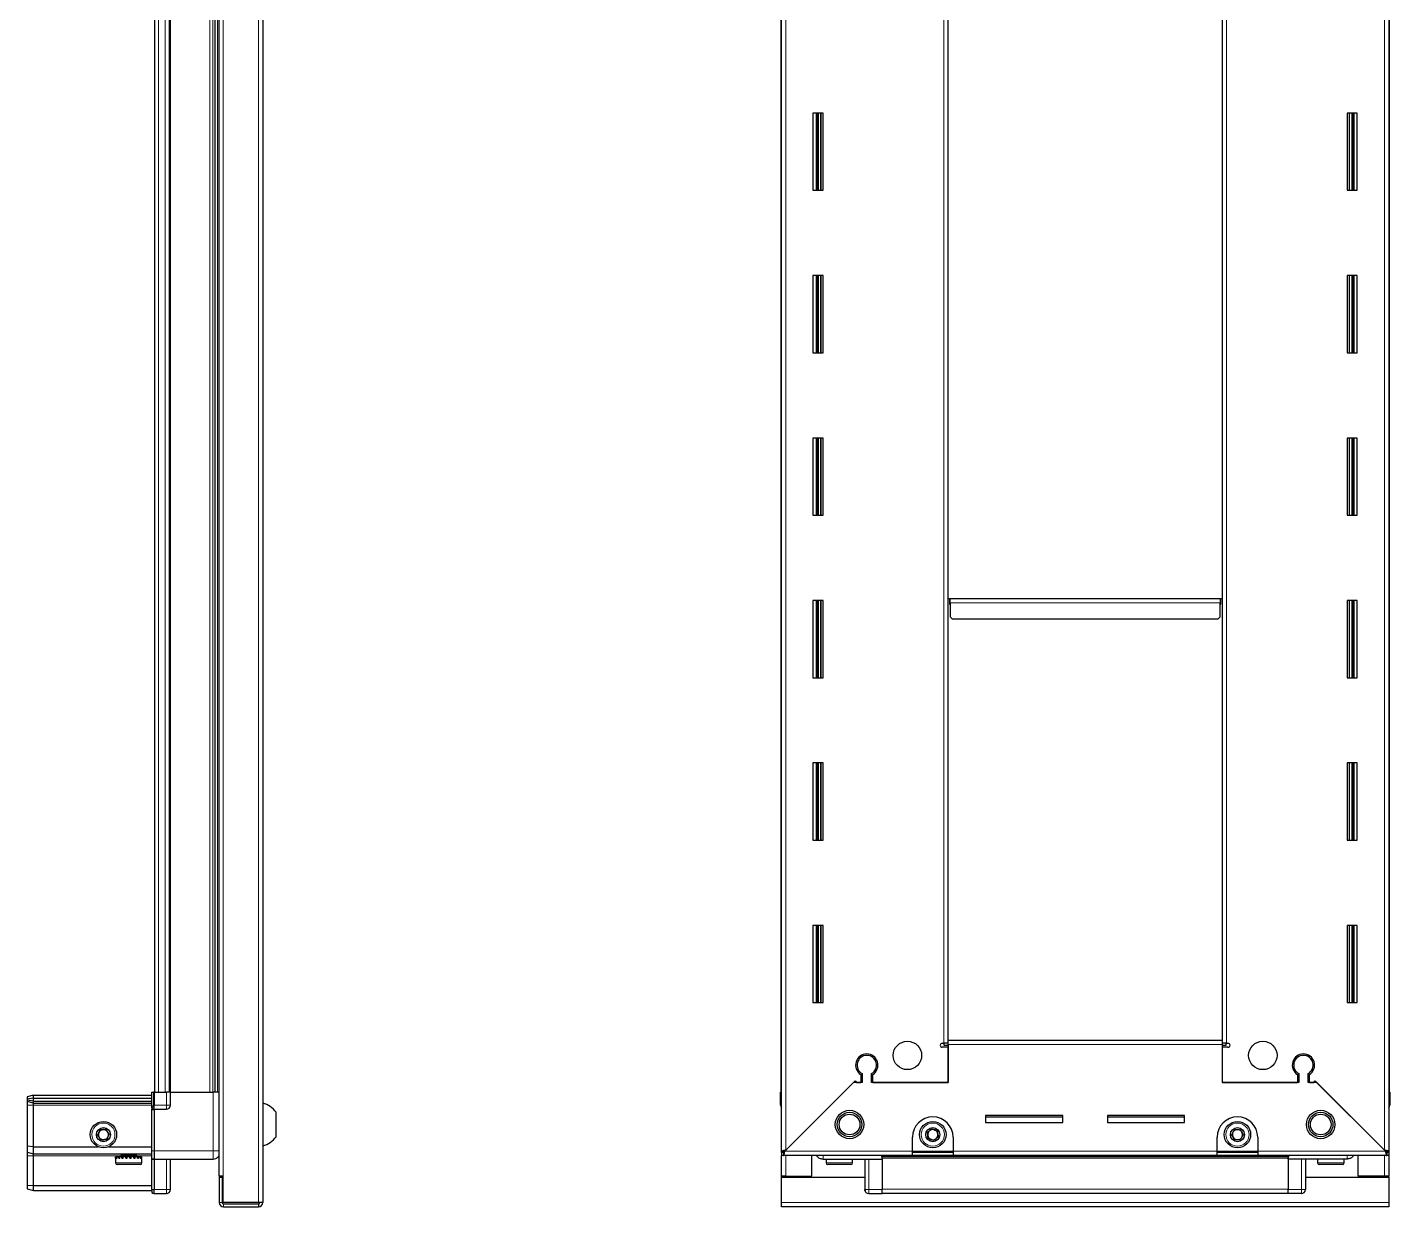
# Model space of a CAD drawing. Header units: millimetres. Extents: x 1770 to 4080, y -520 to 2074.
# Drawn here: x 3333 to 4004, y 683 to 1264 of the extents above; entities that cross this region are included whole.
import ezdxf

# ---------------------------------------------------------------- set-up
doc = ezdxf.new("R2010")
doc.units = ezdxf.units.MM

msp = doc.modelspace()

# ---------------------------------------------------------------- linework, layer by layer
at = {"color": 8, "linetype": 'Continuous', "lineweight": 18}
for p, q in [((3447.17, 1879.99), (3447.17, 685.19)), ((3429.77, 1867.09), (3429.77, 698.09)), ((3706.77, 1854.24), (3706.77, 710.94)), ((4001.57, 710.94), (4001.57, 1854.24)), ((3397.92, 1825.59), (3397.92, 739.59)), ((3401.12, 1825.59), (3401.12, 739.59)), ((3403.77, 1825.59), (3403.77, 739.59)), ((3423.17, 739.59), (3423.17, 1825.59)), ((3424.59, 1825.59), (3424.59, 739.59)), ((3427.03, 739.59), (3427.03, 1825.59)), ((3784.57, 763.59), (3784.57, 1801.59)), ((3923.77, 1801.59), (3923.77, 763.59)), ((3721.67, 1221.59), (3721.67, 1183.59)), ((3722.91, 1221.59), (3722.91, 1183.59)), ((3985.44, 1183.59), (3985.44, 1221.59)), ((3986.67, 1183.59), (3986.67, 1221.59)), ((3721.67, 1141.59), (3721.67, 1103.59)), ((3722.91, 1141.59), (3722.91, 1103.59)), ((3985.44, 1103.59), (3985.44, 1141.59)), ((3986.67, 1103.59), (3986.67, 1141.59)), ((3721.67, 1061.59), (3721.67, 1023.59)), ((3722.91, 1061.59), (3722.91, 1023.59)), ((3985.44, 1023.59), (3985.44, 1061.59)), ((3986.67, 1023.59), (3986.67, 1061.59)), ((3721.67, 981.59), (3721.67, 943.59)), ((3722.91, 981.59), (3722.91, 943.59)), ((3787.67, 980.49), (3920.67, 980.49)), ((3985.44, 943.59), (3985.44, 981.59)), ((3986.67, 943.59), (3986.67, 981.59)), ((3721.67, 901.59), (3721.67, 863.59)), ((3722.91, 901.59), (3722.91, 863.59)), ((3985.44, 863.59), (3985.44, 901.59)), ((3986.67, 863.59), (3986.67, 901.59)), ((3721.67, 821.59), (3721.67, 783.59)), ((3722.91, 821.59), (3722.91, 783.59)), ((3985.44, 783.59), (3985.44, 821.59)), ((3986.67, 783.59), (3986.67, 821.59)), ((3921.67, 762.99), (3786.67, 762.99)), ((3395.77, 739.59), (3395.44, 739.59)), ((3401.77, 739.59), (3401.77, 733.09)), ((3424.77, 739.59), (3424.77, 710.59)), ((3336.27, 733.09), (3333.27, 733.09)), ((3336.27, 733.09), (3394.57, 733.09)), ((3395.77, 733.09), (3395.44, 733.09)), ((3395.77, 733.09), (3401.77, 733.09)), ((3403.77, 733.09), (3401.77, 733.09)), ((3401.77, 733.09), (3401.77, 731.09)), ((3704.67, 733.09), (3704.17, 733.09)), ((4003.67, 733.09), (4004.17, 733.09)), ((3395.77, 730.89), (3394.57, 730.89)), ((3333.27, 708.09), (3336.27, 708.09)), ((3336.27, 708.09), (3379.27, 708.09)), ((3389.77, 704.69), (3376.77, 704.69)), ((3387.27, 708.09), (3394.57, 708.09)), ((3395.77, 710.59), (3394.57, 710.59)), ((3395.77, 706.39), (3394.57, 706.39)), ((3395.77, 710.59), (3424.77, 710.59)), ((3401.77, 706.59), (3401.77, 691.59)), ((3706.27, 710.44), (3769.17, 710.44)), ((3706.77, 698.09), (3706.77, 708.34)), ((3730.98, 704.69), (3726.67, 704.69)), ((3739.67, 704.69), (3730.98, 704.69)), ((3747.67, 691.59), (3747.67, 706.59)), ((3754.17, 708.33), (3954.17, 708.33)), ((3754.17, 707.09), (3954.17, 707.09)), ((3789.17, 710.44), (3769.17, 710.44)), ((3789.17, 710.44), (3919.17, 710.44)), ((3939.17, 710.44), (3919.17, 710.44)), ((3939.17, 710.44), (4002.07, 710.44)), ((3960.67, 691.59), (3960.67, 706.59)), ((3976.65, 704.69), (3968.67, 704.69)), ((3981.67, 704.69), (3976.65, 704.69)), ((4001.57, 708.34), (4001.57, 698.09)), ((3706.77, 697.59), (3706.77, 698.09)), ((4001.57, 698.09), (4001.57, 697.59)), ((3395.77, 691.59), (3394.57, 691.59)), ((3395.77, 691.59), (3401.77, 691.59)), ((3401.77, 691.59), (3403.77, 691.59)), ((3401.77, 691.59), (3401.77, 689.59)), ((3745.67, 691.59), (3747.67, 691.59)), ((3747.67, 689.59), (3747.67, 691.59)), ((3754.17, 691.59), (3747.67, 691.59)), ((3754.17, 691.74), (3954.17, 691.74)), ((3954.17, 691.59), (3960.67, 691.59)), ((3962.67, 691.59), (3960.67, 691.59)), ((3960.67, 689.59), (3960.67, 691.59)), ((3429.27, 685.19), (3427.77, 685.19)), ((3429.87, 684.59), (3429.87, 683.09)), ((4003.67, 685.19), (3704.67, 685.19))]:
    msp.add_line(p, q, dxfattribs=at)
at = {"color": 7, "linetype": 'Continuous', "lineweight": 25}
for p, q in [((3449.27, 1879.99), (3449.27, 685.19)), ((3427.67, 1867.09), (3427.67, 698.09)), ((3704.67, 710.34), (3704.67, 1854.84)), ((4003.67, 1854.84), (4003.67, 710.34)), ((3395.92, 1825.59), (3395.92, 739.59)), ((3403.12, 1825.59), (3403.12, 739.59)), ((3425.79, 739.59), (3425.79, 1825.59)), ((3425.83, 739.59), (3425.83, 1825.59)), ((3427.62, 1825.59), (3427.62, 739.59)), ((3704.32, 1825.59), (3704.32, 739.59)), ((4004.02, 739.59), (4004.02, 1825.59)), ((3786.67, 765.09), (3786.67, 1800.09)), ((3921.67, 1800.09), (3921.67, 765.09)), ((3725.17, 1221.59), (3720.17, 1221.59)), ((3720.17, 1221.59), (3720.17, 1183.59)), ((3722.32, 1183.59), (3722.32, 1221.59)), ((3724.11, 1183.59), (3724.11, 1221.59)), ((3724.15, 1183.59), (3724.15, 1221.59)), ((3725.17, 1183.59), (3725.17, 1221.59)), ((3983.17, 1221.59), (3983.17, 1183.59)), ((3988.17, 1221.59), (3983.17, 1221.59)), ((3984.19, 1221.59), (3984.19, 1183.59)), ((3984.23, 1221.59), (3984.23, 1183.59)), ((3986.02, 1221.59), (3986.02, 1183.59)), ((3988.17, 1183.59), (3988.17, 1221.59)), ((3720.17, 1183.59), (3725.17, 1183.59)), ((3983.17, 1183.59), (3988.17, 1183.59)), ((3725.17, 1141.59), (3720.17, 1141.59)), ((3720.17, 1141.59), (3720.17, 1103.59)), ((3722.32, 1103.59), (3722.32, 1141.59)), ((3724.11, 1103.59), (3724.11, 1141.59)), ((3724.15, 1103.59), (3724.15, 1141.59)), ((3725.17, 1103.59), (3725.17, 1141.59)), ((3983.17, 1141.59), (3983.17, 1103.59)), ((3988.17, 1141.59), (3983.17, 1141.59)), ((3984.19, 1141.59), (3984.19, 1103.59)), ((3984.23, 1141.59), (3984.23, 1103.59)), ((3986.02, 1141.59), (3986.02, 1103.59)), ((3988.17, 1103.59), (3988.17, 1141.59)), ((3720.17, 1103.59), (3725.17, 1103.59)), ((3983.17, 1103.59), (3988.17, 1103.59)), ((3725.17, 1061.59), (3720.17, 1061.59)), ((3720.17, 1061.59), (3720.17, 1023.59)), ((3722.32, 1023.59), (3722.32, 1061.59)), ((3724.11, 1023.59), (3724.11, 1061.59)), ((3724.15, 1023.59), (3724.15, 1061.59)), ((3725.17, 1023.59), (3725.17, 1061.59)), ((3983.17, 1061.59), (3983.17, 1023.59)), ((3988.17, 1061.59), (3983.17, 1061.59)), ((3984.19, 1061.59), (3984.19, 1023.59)), ((3984.23, 1061.59), (3984.23, 1023.59)), ((3986.02, 1061.59), (3986.02, 1023.59)), ((3988.17, 1023.59), (3988.17, 1061.59)), ((3720.17, 1023.59), (3725.17, 1023.59)), ((3983.17, 1023.59), (3988.17, 1023.59)), ((3725.17, 981.59), (3720.17, 981.59)), ((3720.17, 981.59), (3720.17, 943.59)), ((3722.32, 943.59), (3722.32, 981.59)), ((3724.11, 943.59), (3724.11, 981.59)), ((3724.15, 943.59), (3724.15, 981.59)), ((3725.17, 943.59), (3725.17, 981.59)), ((3786.67, 982.59), (3787.42, 982.59)), ((3787.42, 982.59), (3787.42, 979.74)), ((3787.42, 979.74), (3787.67, 979.74)), ((3787.67, 982.59), (3920.67, 982.59)), ((3787.67, 980.49), (3787.67, 982.59)), ((3787.67, 980.49), (3787.67, 973.59)), ((3920.67, 982.59), (3920.67, 980.49)), ((3920.67, 973.59), (3920.67, 980.49)), ((3920.67, 979.74), (3920.92, 979.74)), ((3920.92, 979.74), (3920.92, 982.59)), ((3920.92, 982.59), (3921.67, 982.59)), ((3983.17, 981.59), (3983.17, 943.59)), ((3988.17, 981.59), (3983.17, 981.59)), ((3984.19, 981.59), (3984.19, 943.59)), ((3984.23, 981.59), (3984.23, 943.59)), ((3986.02, 981.59), (3986.02, 943.59)), ((3988.17, 943.59), (3988.17, 981.59)), ((3787.67, 973.59), (3788.67, 972.59)), ((3919.67, 972.59), (3920.67, 973.59)), ((3788.67, 972.59), (3919.67, 972.59)), ((3720.17, 943.59), (3725.17, 943.59)), ((3983.17, 943.59), (3988.17, 943.59)), ((3725.17, 901.59), (3720.17, 901.59)), ((3720.17, 901.59), (3720.17, 863.59)), ((3722.32, 863.59), (3722.32, 901.59)), ((3724.11, 863.59), (3724.11, 901.59)), ((3724.15, 863.59), (3724.15, 901.59)), ((3725.17, 863.59), (3725.17, 901.59)), ((3983.17, 901.59), (3983.17, 863.59)), ((3988.17, 901.59), (3983.17, 901.59)), ((3984.19, 901.59), (3984.19, 863.59)), ((3984.23, 901.59), (3984.23, 863.59)), ((3986.02, 901.59), (3986.02, 863.59)), ((3988.17, 863.59), (3988.17, 901.59)), ((3720.17, 863.59), (3725.17, 863.59)), ((3983.17, 863.59), (3988.17, 863.59)), ((3725.17, 821.59), (3720.17, 821.59)), ((3720.17, 821.59), (3720.17, 783.59)), ((3722.32, 783.59), (3722.32, 821.59)), ((3724.11, 783.59), (3724.11, 821.59)), ((3724.15, 783.59), (3724.15, 821.59)), ((3725.17, 783.59), (3725.17, 821.59)), ((3983.17, 821.59), (3983.17, 783.59)), ((3988.17, 821.59), (3983.17, 821.59)), ((3984.19, 821.59), (3984.19, 783.59)), ((3984.23, 821.59), (3984.23, 783.59)), ((3986.02, 821.59), (3986.02, 783.59)), ((3988.17, 783.59), (3988.17, 821.59)), ((3720.17, 783.59), (3725.17, 783.59)), ((3983.17, 783.59), (3988.17, 783.59)), ((3786.67, 762.99), (3786.67, 765.09)), ((3786.67, 765.09), (3921.67, 765.09)), ((3921.67, 765.09), (3921.67, 762.99)), ((3783.82, 763.59), (3784.57, 763.59)), ((3786.67, 761.59), (3783.82, 761.59)), ((3786.67, 763.59), (3784.57, 763.59)), ((3784.67, 763.59), (3784.67, 762.59)), ((3784.67, 762.59), (3786.67, 762.59)), ((3786.67, 762.99), (3786.67, 744.34)), ((3786.67, 744.34), (3786.67, 761.59)), ((3923.77, 763.59), (3921.67, 763.59)), ((3921.67, 762.99), (3921.67, 744.34)), ((3921.67, 762.59), (3923.67, 762.59)), ((3921.67, 761.59), (3921.67, 744.34)), ((3924.52, 761.59), (3921.67, 761.59)), ((3923.67, 762.59), (3923.67, 763.59)), ((3923.77, 763.59), (3924.52, 763.59)), ((3744.67, 757.97), (3744.67, 757.21)), ((3963.67, 757.97), (3963.67, 757.21)), ((3706.77, 710.94), (3740.87, 745.04)), ((3740.87, 745.04), (3741.57, 744.34)), ((3743.67, 748.23), (3743.67, 744.34)), ((3744.37, 748.63), (3744.37, 744.34)), ((3748.97, 744.34), (3748.97, 748.63)), ((3749.67, 744.34), (3749.67, 748.23)), ((3958.67, 748.23), (3958.67, 744.34)), ((3959.37, 748.63), (3959.37, 744.34)), ((3963.97, 744.34), (3963.97, 748.63)), ((3964.67, 744.34), (3964.67, 748.23)), ((3966.77, 744.34), (3967.47, 745.04)), ((3967.47, 745.04), (4001.57, 710.94)), ((3336.27, 738.09), (3333.27, 737.29)), ((3336.27, 736.59), (3336.27, 738.09)), ((3336.27, 738.09), (3394.57, 738.09)), ((3394.57, 731.77), (3394.57, 739.59)), ((3394.57, 739.59), (3395.44, 739.59)), ((3395.44, 739.59), (3395.44, 739.59)), ((3395.44, 739.59), (3395.44, 733.09)), ((3395.77, 739.59), (3395.44, 739.59)), ((3395.77, 739.59), (3395.77, 733.09)), ((3395.77, 739.59), (3395.77, 739.59)), ((3395.77, 739.59), (3395.77, 733.09)), ((3395.77, 739.59), (3401.77, 739.59)), ((3403.77, 739.59), (3401.77, 739.59)), ((3403.77, 733.09), (3403.77, 739.59)), ((3403.77, 739.59), (3424.77, 739.59)), ((3704.17, 739.59), (3704.17, 739.59)), ((3704.17, 733.09), (3704.17, 739.59)), ((3704.17, 739.59), (3704.17, 739.59)), ((3704.17, 739.59), (3704.17, 733.09)), ((3704.67, 739.59), (3704.17, 739.59)), ((3740.17, 744.34), (3706.27, 710.44)), ((3744.37, 744.34), (3740.17, 744.34)), ((3741.57, 744.34), (3743.67, 744.34)), ((3786.67, 744.34), (3748.97, 744.34)), ((3749.67, 744.34), (3786.67, 744.34)), ((3921.67, 744.34), (3958.67, 744.34)), ((3959.37, 744.34), (3921.67, 744.34)), ((3968.17, 744.34), (3963.97, 744.34)), ((3964.67, 744.34), (3966.77, 744.34)), ((4002.07, 710.44), (3968.17, 744.34)), ((4003.67, 739.59), (4004.17, 739.59)), ((4004.17, 739.59), (4004.17, 739.59)), ((4004.17, 733.09), (4004.17, 739.59)), ((4004.17, 739.59), (4004.17, 733.09)), ((3333.27, 737.29), (3333.27, 736.14)), ((3336.27, 736.59), (3333.27, 736.14)), ((3333.27, 736.14), (3333.27, 735.64)), ((3336.27, 735.09), (3333.27, 735.64)), ((3333.27, 735.64), (3333.27, 734.9)), ((3336.27, 734.09), (3333.27, 734.9)), ((3333.27, 734.9), (3333.27, 733.09)), ((3333.27, 733.09), (3333.27, 712.93)), ((3336.27, 735.09), (3336.27, 736.59)), ((3336.27, 736.59), (3394.57, 736.59)), ((3336.27, 735.09), (3394.57, 735.09)), ((3336.27, 734.09), (3336.27, 735.09)), ((3336.27, 734.09), (3394.57, 734.09)), ((3336.27, 733.09), (3336.27, 734.09)), ((3336.27, 712.59), (3336.27, 733.09)), ((3394.57, 731.77), (3394.57, 731.09)), ((3395.77, 731.09), (3395.77, 733.09)), ((3704.67, 731.77), (3704.67, 731.77)), ((3395.77, 731.09), (3394.57, 731.09)), ((3394.57, 730.89), (3394.57, 731.09)), ((3394.57, 710.59), (3394.57, 730.89)), ((3395.77, 731.09), (3395.77, 730.89)), ((3395.77, 731.09), (3401.77, 731.09)), ((3395.77, 730.89), (3395.77, 710.59)), ((3455.87, 717.59), (3455.87, 729.59)), ((3843.17, 728.09), (3805.17, 728.09)), ((3805.17, 728.09), (3805.17, 724.59)), ((3805.17, 727.34), (3843.17, 727.34)), ((3805.17, 724.59), (3843.17, 724.59)), ((3843.17, 724.59), (3843.17, 728.09)), ((3903.17, 728.09), (3865.17, 728.09)), ((3865.17, 728.09), (3865.17, 724.59)), ((3865.17, 727.34), (3903.17, 727.34)), ((3865.17, 724.59), (3903.17, 724.59)), ((3903.17, 724.59), (3903.17, 728.09)), ((3336.27, 712.59), (3333.27, 712.93)), ((3333.27, 712.93), (3333.27, 709.9)), ((3336.27, 712.59), (3368.27, 712.59)), ((3336.27, 709.09), (3336.27, 712.59)), ((3373.27, 712.59), (3394.57, 712.59)), ((3769.17, 710.44), (3769.17, 717.34)), ((3789.17, 717.34), (3789.17, 710.44)), ((3919.17, 710.44), (3919.17, 717.34)), ((3939.17, 717.34), (3939.17, 710.44)), ((3333.27, 709.9), (3336.27, 709.09)), ((3333.27, 709.9), (3333.27, 708.09)), ((3333.27, 708.09), (3333.27, 693.75)), ((3336.27, 709.09), (3394.57, 709.09)), ((3336.27, 708.09), (3336.27, 709.09)), ((3336.27, 693.59), (3336.27, 708.09)), ((3376.77, 707.59), (3376.77, 704.69)), ((3376.79, 707.59), (3376.77, 707.59)), ((3376.79, 707.09), (3376.79, 707.59)), ((3376.89, 707.59), (3376.79, 707.59)), ((3376.79, 707.09), (3376.89, 707.09)), ((3376.89, 707.09), (3376.89, 707.59)), ((3377.26, 707.59), (3376.89, 707.59)), ((3377.26, 707.09), (3377.26, 707.59)), ((3377.58, 707.59), (3377.26, 707.59)), ((3377.26, 707.09), (3377.58, 707.09)), ((3377.58, 707.09), (3377.58, 707.59)), ((3378.32, 707.59), (3377.58, 707.59)), ((3378.32, 707.09), (3378.32, 707.59)), ((3378.83, 707.59), (3378.32, 707.59)), ((3378.32, 707.09), (3378.83, 707.09)), ((3378.83, 707.09), (3378.83, 707.59)), ((3379.86, 707.59), (3378.83, 707.59)), ((3378.87, 707.69), (3378.87, 707.59)), ((3387.67, 707.69), (3378.87, 707.69)), ((3379.27, 709.09), (3379.27, 709.06)), ((3379.27, 709.06), (3379.96, 708.58)), ((3387.27, 709.06), (3379.27, 709.06)), ((3379.96, 708.58), (3379.27, 708.09)), ((3387.27, 708.09), (3379.27, 708.09)), ((3379.86, 707.09), (3379.86, 707.59)), ((3380.51, 707.59), (3379.86, 707.59)), ((3379.86, 707.09), (3380.51, 707.09)), ((3386.58, 708.58), (3379.96, 708.58)), ((3380.51, 707.09), (3380.51, 707.59)), ((3381.74, 707.59), (3380.51, 707.59)), ((3381.74, 707.09), (3381.74, 707.59)), ((3382.23, 707.59), (3381.74, 707.59)), ((3381.74, 707.09), (3382.46, 707.09)), ((3382.23, 707.09), (3382.23, 707.59)), ((3382.46, 707.09), (3382.46, 707.59)), ((3383.76, 707.59), (3382.46, 707.59)), ((3383.76, 707.09), (3383.76, 707.59)), ((3383.76, 707.09), (3384.49, 707.09)), ((3384.1, 707.09), (3384.1, 707.59)), ((3384.49, 707.59), (3384.1, 707.59)), ((3384.49, 707.09), (3384.49, 707.59)), ((3385.74, 707.59), (3384.49, 707.59)), ((3385.74, 707.09), (3385.74, 707.59)), ((3386.41, 707.59), (3385.74, 707.59)), ((3385.74, 707.09), (3386.41, 707.09)), ((3386.41, 707.09), (3386.41, 707.59)), ((3387.48, 707.59), (3386.41, 707.59)), ((3386.58, 708.58), (3387.27, 709.06)), ((3387.27, 708.09), (3386.58, 708.58)), ((3387.27, 709.06), (3387.27, 709.09)), ((3387.48, 707.09), (3387.48, 707.59)), ((3388.01, 707.59), (3387.48, 707.59)), ((3387.48, 707.09), (3388.01, 707.09)), ((3387.67, 707.59), (3387.67, 707.69)), ((3388.01, 707.09), (3388.01, 707.59)), ((3388.8, 707.59), (3388.01, 707.59)), ((3388.8, 707.09), (3388.8, 707.59)), ((3389.15, 707.59), (3388.8, 707.59)), ((3388.8, 707.09), (3389.15, 707.09)), ((3389.15, 707.09), (3389.15, 707.59)), ((3389.59, 707.59), (3389.15, 707.59)), ((3389.59, 707.09), (3389.59, 707.59)), ((3389.72, 707.59), (3389.59, 707.59)), ((3389.59, 707.09), (3389.72, 707.09)), ((3389.72, 707.09), (3389.72, 707.59)), ((3389.77, 707.59), (3389.72, 707.59)), ((3389.77, 704.69), (3389.77, 707.59)), ((3394.57, 706.59), (3394.57, 710.59)), ((3395.77, 706.59), (3394.57, 706.59)), ((3394.57, 706.39), (3394.57, 706.59)), ((3394.57, 691.59), (3394.57, 706.39)), ((3395.77, 710.59), (3395.77, 706.59)), ((3395.77, 706.59), (3395.77, 706.39)), ((3395.77, 706.59), (3424.77, 706.59)), ((3395.77, 706.39), (3395.77, 691.59)), ((3395.77, 706.39), (3395.77, 691.59)), ((3403.77, 691.59), (3403.77, 706.59)), ((3704.67, 709.84), (3704.67, 710.34)), ((3706.17, 710.34), (3704.67, 710.34)), ((3704.67, 709.84), (3704.67, 708.34)), ((3705.67, 709.84), (3704.67, 709.84)), ((3704.67, 698.09), (3704.67, 708.34)), ((3705.67, 708.34), (3704.67, 708.34)), ((3705.67, 709.84), (3705.67, 708.34)), ((3769.17, 708.34), (3705.67, 708.34)), ((3719.67, 698.09), (3719.67, 708.34)), ((3725.17, 706.59), (3754.17, 706.59)), ((3726.67, 706.59), (3726.67, 704.69)), ((3739.67, 704.69), (3739.67, 706.59)), ((3745.67, 706.59), (3745.67, 691.59)), ((3754.17, 706.63), (3754.1, 708.34)), ((3954.17, 707.74), (3754.17, 707.74)), ((3754.17, 706.59), (3754.17, 707.09)), ((3754.17, 706.59), (3754.17, 691.59)), ((3769.17, 708.34), (3769.17, 710.44)), ((3789.17, 709.84), (3769.17, 709.84)), ((3789.17, 708.34), (3769.17, 708.34)), ((3789.17, 710.44), (3789.17, 708.34)), ((3919.17, 708.34), (3789.17, 708.34)), ((3919.17, 708.34), (3919.17, 710.44)), ((3939.17, 709.84), (3919.17, 709.84)), ((3939.17, 708.34), (3919.17, 708.34)), ((3939.17, 710.44), (3939.17, 708.34)), ((4002.67, 708.34), (3939.17, 708.34)), ((3954.25, 708.34), (3954.17, 706.63)), ((3954.17, 706.59), (3954.17, 707.09)), ((3983.17, 706.59), (3954.17, 706.59)), ((3954.17, 706.59), (3954.17, 691.59)), ((3962.67, 706.59), (3962.67, 691.59)), ((3968.67, 706.59), (3968.67, 704.69)), ((3981.67, 704.69), (3981.67, 706.59)), ((3988.67, 698.09), (3988.67, 708.34)), ((4002.17, 710.34), (4003.67, 710.34)), ((4002.67, 709.84), (4002.67, 708.34)), ((4003.67, 709.84), (4002.67, 709.84)), ((4003.67, 708.34), (4002.67, 708.34)), ((4003.67, 710.34), (4003.67, 709.84)), ((4003.67, 709.84), (4003.67, 708.34)), ((4003.67, 708.34), (4003.67, 698.09)), ((3388.97, 703.89), (3377.57, 703.89)), ((3429.77, 698.09), (3427.67, 698.09)), ((3429.77, 685.19), (3429.77, 698.09)), ((3706.77, 698.09), (3704.67, 698.09)), ((3704.67, 697.59), (3704.67, 698.09)), ((3706.17, 697.59), (3706.17, 698.09)), ((3706.77, 698.09), (3719.67, 698.09)), ((3731.25, 703.89), (3727.47, 703.89)), ((3738.87, 703.89), (3731.25, 703.89)), ((3976.46, 703.89), (3969.47, 703.89)), ((3980.87, 703.89), (3976.46, 703.89)), ((4001.57, 698.09), (3988.67, 698.09)), ((4003.67, 698.09), (4001.57, 698.09)), ((4002.17, 697.59), (4002.17, 698.09)), ((4003.67, 697.59), (4003.67, 698.09)), ((3333.27, 693.75), (3336.27, 693.59)), ((3333.27, 693.75), (3333.27, 691.9)), ((3333.27, 691.9), (3336.27, 691.09)), ((3336.27, 693.59), (3394.57, 693.59)), ((3336.27, 691.09), (3336.27, 693.59)), ((3336.27, 691.09), (3394.57, 691.09)), ((3394.57, 691.59), (3394.57, 690.09)), ((3395.77, 689.59), (3395.77, 691.59)), ((3427.77, 697.59), (3429.27, 697.59)), ((3427.77, 697.59), (3427.77, 685.19)), ((3429.27, 697.59), (3429.27, 685.19)), ((3704.67, 685.19), (3704.67, 697.59)), ((3704.67, 697.59), (3745.67, 697.59)), ((3745.67, 691.59), (3745.67, 691.59)), ((3754.17, 689.59), (3754.17, 691.59)), ((3954.17, 689.59), (3954.17, 691.59)), ((3962.67, 697.59), (4003.67, 697.59)), ((4003.67, 697.59), (4003.67, 685.19)), ((3394.57, 690.09), (3395.44, 689.59)), ((3395.77, 689.59), (3395.44, 689.59)), ((3395.77, 689.59), (3401.77, 689.59)), ((3447.17, 685.19), (3429.77, 685.19)), ((3429.87, 684.59), (3447.17, 684.59)), ((3449.27, 685.19), (3447.17, 685.19)), ((3447.17, 684.59), (3447.17, 683.09)), ((3704.67, 683.09), (3704.67, 685.19)), ((3747.67, 689.59), (3754.17, 689.59)), ((3747.67, 689.59), (3754.17, 689.59)), ((3754.17, 689.74), (3954.17, 689.74)), ((3754.17, 689.59), (3754.17, 689.59)), ((3954.17, 689.59), (3954.17, 689.59)), ((3960.67, 689.59), (3954.17, 689.59)), ((3954.17, 689.59), (3954.17, 689.59)), ((3960.67, 689.59), (3954.17, 689.59)), ((3961.99, 690.09), (3961.99, 690.09)), ((4003.67, 685.19), (4003.67, 683.09)), ((3429.87, 683.09), (3447.17, 683.09)), ((4003.67, 683.09), (3704.67, 683.09))]:
    msp.add_line(p, q, dxfattribs=at)
at = {"color": 7, "linetype": 'Continuous', "lineweight": 25, "flags": 128}
msp.add_lwpolyline([(3745.82, 690.84), (3745.71, 691.2), (3745.67, 691.59)], dxfattribs=at)
at = {"color": 7, "linetype": 'Continuous', "lineweight": 25}
for centre, radius in [((3766.67, 757.59), 7), ((3941.67, 757.59), 7), ((3370.77, 718.59), 6.5), ((3738.17, 723.59), 7), ((3738.17, 723.59), 6.03), ((3738.17, 723.59), 5.1), ((3779.17, 718.59), 6.5), ((3929.17, 718.59), 6.5), ((3970.17, 723.59), 7), ((3970.17, 723.59), 6.02), ((3970.17, 723.59), 5.1), ((3370.77, 718.59), 3.46), ((3779.17, 718.59), 3.46), ((3929.17, 718.59), 3.46)]:
    msp.add_circle(centre, radius, dxfattribs=at)
at = {"color": 8, "linetype": 'Continuous', "lineweight": 18}
for centre in [(3370.77, 718.59), (3779.17, 718.59), (3929.17, 718.59)]:
    msp.add_circle(centre, 5.7, dxfattribs=at)
at = {"color": 7, "linetype": 'Continuous', "lineweight": 25}
for centre, radius, start, end in [((3746.67, 752.84), 5.5, 303.05573, 236.94427), ((3783.82, 762.59), 1, 90, 270), ((3924.52, 762.59), 1, 270, 90), ((3961.67, 752.84), 5.5, 303.05573, 236.94427), ((3746.67, 752.84), 4.8, 298.63099, 241.36901), ((3961.67, 752.84), 4.8, 298.63099, 241.36901), ((3401.77, 733.09), 2, 270, 0), ((3446.25, 722.57), 11.91, 36.1266, 75.29965), ((3706.17, 733.09), 2, 180, 221.39416), ((4002.17, 733.09), 2, 318.59038, 0), ((3779.17, 717.34), 10, 90, 180), ((3779.17, 717.34), 10, 0, 90), ((3929.17, 717.34), 10, 90, 180), ((3929.17, 717.34), 10, 0, 90), ((3370.77, 718.59), 2.5, 155.91157, 215.91157), ((3370.77, 718.59), 2.5, 95.91157, 155.91157), ((3370.77, 718.59), 2.5, 35.91157, 95.91157), ((3370.77, 718.59), 2.5, 335.91157, 35.91157), ((3779.17, 718.59), 2.5, 127.47401, 187.47401), ((3779.17, 718.59), 2.5, 187.47401, 247.47401), ((3779.17, 718.59), 2.5, 67.47401, 127.47401), ((3779.17, 718.59), 2.5, 7.47401, 67.47401), ((3779.17, 718.59), 2.5, 307.47401, 7.47401), ((3929.17, 718.59), 2.5, 147.04236, 207.04236), ((3929.17, 718.59), 2.5, 87.04236, 147.04236), ((3929.17, 718.59), 2.5, 27.04236, 87.04236), ((3929.17, 718.59), 2.5, 327.04236, 27.04236), ((3370.77, 718.59), 2.5, 215.91157, 275.91157), ((3370.77, 718.59), 2.5, 275.91157, 335.91157), ((3446.25, 724.62), 11.91, 284.70035, 323.8734), ((3779.17, 718.59), 2.5, 247.47401, 307.47401), ((3929.17, 718.59), 2.5, 207.04236, 267.04236), ((3929.17, 718.59), 2.5, 267.04236, 327.04236), ((3377.57, 704.69), 0.8, 180, 270), ((3378.87, 708.09), 0.4, 270, 0), ((3387.67, 708.09), 0.4, 180, 270), ((3388.97, 704.69), 0.8, 270, 0), ((3727.47, 704.69), 0.8, 180, 270), ((3738.87, 704.69), 0.8, 270, 0), ((3745.47, 706.39), 0.2, 0, 90), ((3962.87, 706.39), 0.2, 90, 180), ((3969.47, 704.69), 0.8, 180, 270), ((3980.87, 704.69), 0.8, 270, 360), ((3401.77, 691.59), 2, 270, 0), ((3747.67, 691.59), 2, 180, 270), ((3960.67, 691.59), 2, 270, 0), ((3429.87, 685.19), 2.1, 180, 270), ((3429.87, 685.19), 0.6, 180, 270), ((3447.17, 685.19), 2.1, 270, 0), ((3447.17, 685.19), 0.6, 270, 0)]:
    msp.add_arc(centre, radius, start, end, dxfattribs=at)
msp.add_ellipse((3391.97, 733.09), major_axis=(3.46, 0), ratio=0.57735, start_param=5.560451, end_param=6.283185, dxfattribs=at)
for points, knots in [([(3427.62, 739.59), (3427.58, 739.59), (3427.36, 739.59), (3426.64, 739.59), (3425.68, 739.59), (3425.03, 739.59), (3424.77, 739.59)], [0, 0, 0, 0, 0.071707, 0.420979, 0.770251, 1, 1, 1, 1]), ([(3367.9, 718.3), (3368.11, 718.77), (3368.5, 719.65), (3368.89, 720.52), (3369.08, 720.93)], [0, 0, 0, 0, 0.534686, 1, 1, 1, 1]), ([(3369.59, 715.96), (3369.29, 716.38), (3368.72, 717.16), (3368.16, 717.93), (3367.9, 718.3)], [0, 0, 0, 0, 0.534686, 1, 1, 1, 1]), ([(3369.08, 720.93), (3369.42, 720.97), (3370.24, 721.05), (3371.23, 721.15), (3371.82, 721.22), (3371.95, 721.23)], [0, 0, 0, 0, 0.362901, 0.866875, 1, 1, 1, 1]), ([(3371.95, 721.23), (3372.25, 720.81), (3372.82, 720.03), (3373.38, 719.25), (3373.64, 718.89)], [0, 0, 0, 0, 0.534686, 1, 1, 1, 1]), ([(3373.64, 718.89), (3373.43, 718.42), (3373.04, 717.54), (3372.64, 716.66), (3372.46, 716.26)], [0, 0, 0, 0, 0.534686, 1, 1, 1, 1]), ([(3776.5, 719.7), (3776.6, 719.78), (3777.08, 720.14), (3777.87, 720.75), (3778.52, 721.25), (3778.8, 721.46)], [0, 0, 0, 0, 0.133125, 0.637099, 1, 1, 1, 1]), ([(3776.88, 716.84), (3776.81, 717.35), (3776.69, 718.31), (3776.56, 719.26), (3776.5, 719.7)], [0, 0, 0, 0, 0.534686, 1, 1, 1, 1]), ([(3778.8, 721.46), (3779.27, 721.26), (3780.16, 720.89), (3781.05, 720.52), (3781.46, 720.35)], [0, 0, 0, 0, 0.534686, 1, 1, 1, 1]), ([(3781.46, 720.35), (3781.53, 719.84), (3781.65, 718.88), (3781.78, 717.93), (3781.84, 717.49)], [0, 0, 0, 0, 0.534686, 1, 1, 1, 1]), ([(3926.29, 718.74), (3926.57, 719.18), (3927.09, 719.98), (3927.62, 720.79), (3927.86, 721.16)], [0, 0, 0, 0, 0.534686, 1, 1, 1, 1]), ([(3927.6, 716.17), (3927.37, 716.63), (3926.93, 717.49), (3926.49, 718.34), (3926.29, 718.74)], [0, 0, 0, 0, 0.534686, 1, 1, 1, 1]), ([(3927.86, 721.16), (3927.98, 721.16), (3928.58, 721.13), (3929.58, 721.08), (3930.4, 721.03), (3930.74, 721.02)], [0, 0, 0, 0, 0.133125, 0.637099, 1, 1, 1, 1]), ([(3932.05, 718.44), (3931.77, 718.01), (3931.25, 717.2), (3930.73, 716.4), (3930.48, 716.02)], [0, 0, 0, 0, 0.534686, 1, 1, 1, 1]), ([(3930.74, 721.02), (3930.98, 720.56), (3931.41, 719.7), (3931.85, 718.84), (3932.05, 718.44)], [0, 0, 0, 0, 0.5346859, 1, 1, 1, 1]), ([(3372.46, 716.26), (3372.34, 716.24), (3371.74, 716.18), (3370.75, 716.08), (3369.93, 715.99), (3369.59, 715.96)], [0, 0, 0, 0, 0.1331247, 0.6370994, 1, 1, 1, 1]), ([(3779.55, 715.73), (3779.07, 715.93), (3778.18, 716.3), (3777.29, 716.67), (3776.88, 716.84)], [0, 0, 0, 0, 0.534686, 1, 1, 1, 1]), ([(3781.84, 717.49), (3781.56, 717.28), (3780.91, 716.78), (3780.12, 716.17), (3779.65, 715.81), (3779.55, 715.73)], [0, 0, 0, 0, 0.362901, 0.866875, 1, 1, 1, 1]), ([(3930.48, 716.02), (3930.14, 716.04), (3929.32, 716.08), (3928.32, 716.13), (3927.73, 716.16), (3927.6, 716.17)], [0, 0, 0, 0, 0.362901, 0.866875, 1, 1, 1, 1]), ([(3424.77, 706.59), (3425.21, 706.64), (3425.89, 706.71), (3426.7, 707.15), (3427.26, 707.59), (3427.53, 707.96), (3427.67, 708.14)], [0, 0, 0, 0, 0.384298, 0.591173, 0.802437, 1, 1, 1, 1]), ([(3706.77, 710.94), (3706.52, 710.9), (3706.02, 710.81), (3705.38, 710.67), (3704.92, 710.54), (3704.7, 710.43), (3704.68, 710.37), (3704.67, 710.34)], [0, 0, 0, 0, 0.230255, 0.448522, 0.666786, 0.88505, 1, 1, 1, 1]), ([(3705.67, 708.34), (3705.72, 708.37), (3705.81, 708.42), (3705.94, 708.82), (3706.07, 709.37), (3706.18, 709.95), (3706.25, 710.32), (3706.27, 710.44)], [0, 0, 0, 0, 0.230255, 0.448522, 0.666786, 0.88505, 1, 1, 1, 1]), ([(3721.96, 708.34), (3722.08, 708.14), (3722.46, 707.49), (3723.62, 706.78), (3724.65, 706.66), (3725.17, 706.59)], [0, 0, 0, 0, 0.18225, 0.591125, 1, 1, 1, 1]), ([(3754.17, 706.59), (3754.17, 706.63), (3754.17, 706.71), (3754.17, 707.33), (3754.17, 707.89), (3754.17, 708.26), (3754.17, 708.27)], [0, 0, 0, 0, 0.330267, 0.660534, 0.990802, 1, 1, 1, 1]), ([(3954.17, 706.59), (3954.17, 706.63), (3954.17, 706.71), (3954.17, 707.33), (3954.17, 707.89), (3954.17, 708.26), (3954.17, 708.27)], [0, 0, 0, 0, 0.330267, 0.660534, 0.990802, 1, 1, 1, 1]), ([(3986.39, 708.34), (3986.27, 708.14), (3985.88, 707.49), (3984.73, 706.78), (3983.69, 706.66), (3983.17, 706.59)], [0, 0, 0, 0, 0.18225, 0.591125, 1, 1, 1, 1]), ([(4003.67, 710.34), (4003.64, 710.39), (4003.59, 710.48), (4003.2, 710.61), (4002.64, 710.74), (4002.06, 710.85), (4001.7, 710.92), (4001.57, 710.94)], [0, 0, 0, 0, 0.230255, 0.448522, 0.666786, 0.88505, 1, 1, 1, 1]), ([(4002.07, 710.44), (4002.12, 710.19), (4002.21, 709.7), (4002.34, 709.06), (4002.47, 708.59), (4002.58, 708.37), (4002.65, 708.35), (4002.67, 708.34)], [0, 0, 0, 0, 0.230255, 0.448522, 0.666786, 0.88505, 1, 1, 1, 1])]:
    msp.add_open_spline(points, degree=3, knots=knots, dxfattribs=at)
at = {"color": 8, "linetype": 'Continuous', "lineweight": 18}
for points, knots in [([(3424.77, 710.59), (3425.21, 710.59), (3425.89, 710.59), (3426.7, 710.59), (3427.26, 710.59), (3427.53, 710.59), (3427.67, 710.59)], [0, 0, 0, 0, 0.384298, 0.591173, 0.802437, 1, 1, 1, 1]), ([(3725.17, 706.59), (3725.17, 706.64), (3725.17, 706.71), (3725.17, 707.15), (3725.17, 707.6), (3725.17, 708.02), (3725.17, 708.29), (3725.17, 708.34)], [0, 0, 0, 0, 0.359753, 0.553414, 0.751185, 0.948956, 1, 1, 1, 1]), ([(3983.17, 706.59), (3983.17, 706.64), (3983.17, 706.71), (3983.17, 707.15), (3983.17, 707.6), (3983.17, 708.02), (3983.17, 708.29), (3983.17, 708.34)], [0, 0, 0, 0, 0.3597529, 0.5534142, 0.7511852, 0.9489563, 1, 1, 1, 1])]:
    msp.add_open_spline(points, degree=3, knots=knots, dxfattribs=at)
msp.add_open_spline([(3424.77, 710.59), (3424.77, 710.07), (3424.77, 709.02), (3424.77, 707.7), (3424.77, 706.77), (3424.77, 706.65), (3424.77, 706.59)], degree=3, dxfattribs=at)
at = {"color": 7, "linetype": 'Continuous', "lineweight": 25}
for points in [[(3705.67, 709.84), (3705.72, 709.85), (3705.82, 709.87), (3705.97, 710.01), (3706.12, 710.21), (3706.22, 710.36), (3706.27, 710.44)], [(3706.77, 710.94), (3706.69, 710.89), (3706.54, 710.79), (3706.34, 710.64), (3706.2, 710.49), (3706.18, 710.39), (3706.17, 710.34)], [(4002.17, 710.34), (4002.16, 710.39), (4002.14, 710.49), (4002.01, 710.64), (4001.81, 710.79), (4001.65, 710.89), (4001.57, 710.94)], [(4002.07, 710.44), (4002.12, 710.36), (4002.22, 710.21), (4002.37, 710.01), (4002.52, 709.87), (4002.62, 709.85), (4002.67, 709.84)]]:
    msp.add_open_spline(points, degree=3, dxfattribs=at)

doc.saveas('drawing.dxf')
